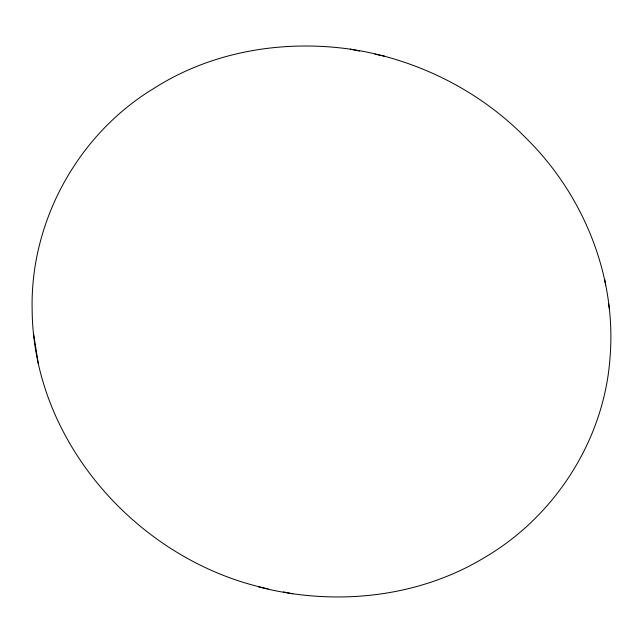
<?xml version="1.0" encoding="UTF-8"?>
<svg xmlns="http://www.w3.org/2000/svg" width="643" height="643" viewBox="0 0 643 643"><rect width="100%" height="100%" fill="white"/><g stroke="black" fill="none" stroke-linecap="round" stroke-linejoin="round"><path stroke-width="0.96" d="M258.526 586.866C333.701 606.309 417.138 598.215 484.187 557.762C555.375 516.152 604.516 439.394 610.094 356.849C616.524 275.943 583.434 194.507 525.878 137.972C479.139 90.157 416.254 59.043 350.226 49.157C282.96 39.625 211.668 51.44 153.998 88.34C77.972 134.178 29.956 221.377 32.15 310.175C33.283 443.3 139.885 561.628 268.059 588.819M350.226 49.157L359.566 51.07M374.941 54.181L384.474 56.134M283.434 591.93L292.774 593.843M33.629 334.055L38.25 363.464M604.75 279.536L605.65 285.452M608.6 303.817L609.371 308.945"/></g></svg>
